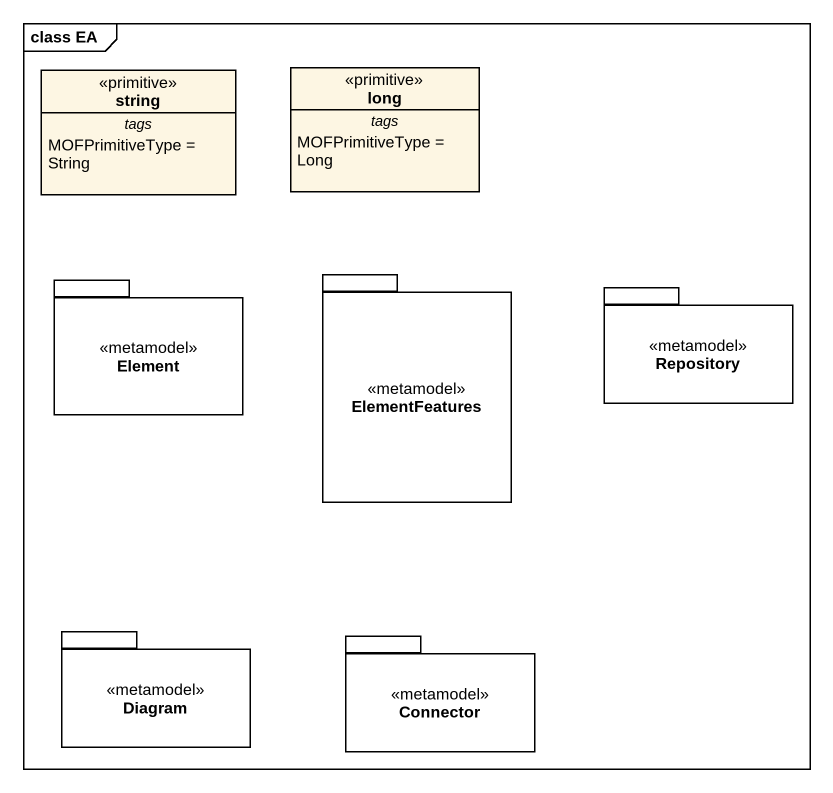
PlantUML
@startuml
mainframe class EA
hide circle
hide empty members
class string <<primitive>> {
  -- tags --
  MOFPrimitiveType = String
}
class long <<primitive>> {
  -- tags --
  MOFPrimitiveType = Long
}
package Element <<metamodel>> {
}
package ElementFeatures <<metamodel>> {
}
package Repository <<metamodel>> {
}
package Diagram <<metamodel>> {
}
package Connector <<metamodel>> {
}
@enduml
